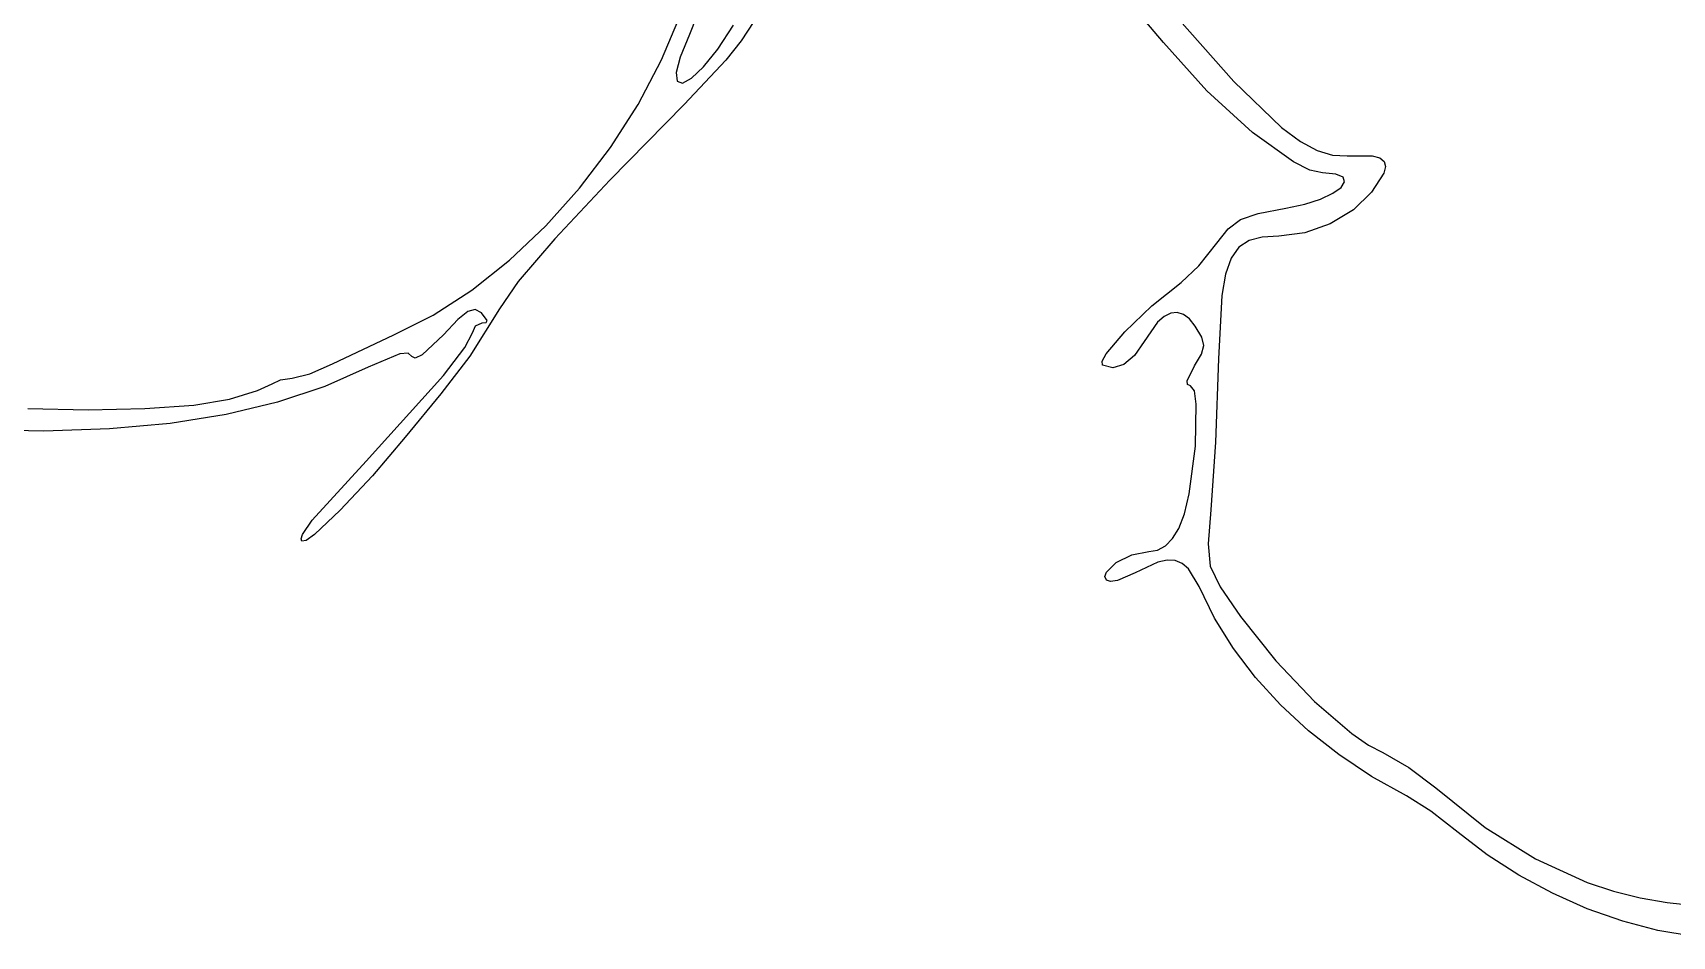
# Model space of a CAD drawing. Extents: x 56 to 1033, y 17 to 979.
# Drawn here: x 395.6 to 518, y 756.1 to 823.6 of the extents above; entities that cross this region are included whole.
import ezdxf

# ---------------------------------------------------------------- set-up
doc = ezdxf.new("R2010")
doc.units = 0

msp = doc.modelspace()

# ---------------------------------------------------------------- linework, layer by layer
at = {"layer": 'Layer 1'}
for p, q in [((446.385091, 827.909772), (444.61365, 823.46115)), ((442.51877, 821.56762), (444.548561, 826.342827)), ((480.40484, 825.40202), (485.239618, 819.940858)), ((444.61365, 823.46115), (443.906948, 821.768937)), ((446.726972, 822.362291), (447.9088, 824.15447)), ((449.415489, 824.430436), (448.459619, 822.982826)), ((479.98064, 822.86532), (478.583644, 824.49797)), ((445.665508, 821.03644), (446.726972, 822.362291)), ((448.459619, 822.982826), (447.316967, 821.538899)), ((483.22035, 819.250321), (479.98064, 822.86532)), ((440.776365, 818.230281), (442.51877, 821.56762)), ((443.906948, 821.768937), (443.619462, 820.605936)), ((447.316967, 821.538899), (444.21969, 818.23921)), ((444.774216, 820.187399), (445.665508, 821.03644)), ((443.619462, 820.605936), (443.701384, 819.961666)), ((443.701384, 819.961666), (444.102905, 819.825648)), ((444.102905, 819.825648), (444.774216, 820.187399)), ((485.239618, 819.940858), (488.783031, 816.519851)), ((486.628747, 816.131255), (483.22035, 819.250321)), ((444.21969, 818.23921), (438.681065, 812.583884)), ((438.726948, 815.01897), (440.776365, 818.230281)), ((489.678267, 813.941792), (486.628747, 816.131255)), ((488.783031, 816.519851), (490.203037, 815.464579)), ((436.416264, 811.980727), (438.726948, 815.01897)), ((490.203037, 815.464579), (491.459274, 814.787554)), ((490.903582, 813.331183), (489.678267, 813.941792)), ((491.459274, 814.787554), (492.604767, 814.444844)), ((492.604767, 814.444844), (493.69254, 814.39252)), ((493.69254, 814.39252), (495.561915, 814.384664)), ((495.561915, 814.384664), (496.128906, 814.23324)), ((496.128906, 814.23324), (496.45813, 813.972442)), ((496.555109, 813.593992), (496.425365, 813.089607)), ((496.45813, 813.972442), (496.555109, 813.593992)), ((438.681065, 812.583884), (434.572649, 808.192318)), ((491.84134, 813.1156), (490.903582, 813.331183)), ((492.848605, 813.028638), (491.84134, 813.1156)), ((493.389997, 812.793935), (492.848605, 813.028638)), ((493.237272, 812.038415), (493.506044, 812.450768)), ((493.506044, 812.450768), (493.389997, 812.793935)), ((496.425365, 813.089607), (495.5078, 811.66991)), ((433.89006, 809.162587), (436.416264, 811.980727)), ((490.527327, 810.779002), (491.707386, 811.163255)), ((491.707386, 811.163255), (492.624211, 811.596152)), ((492.624211, 811.596152), (493.237272, 812.038415)), ((495.5078, 811.66991), (494.15498, 810.36353)), ((485.729509, 809.640566), (487.063244, 810.097305)), ((487.063244, 810.097305), (489.12456, 810.48267)), ((489.12456, 810.48267), (490.527327, 810.779002)), ((494.15498, 810.36353), (492.437873, 809.3285)), ((431.194083, 806.61159), (433.89006, 809.162587)), ((483.96873, 807.86514), (484.804342, 808.950497)), ((484.804342, 808.950497), (485.729509, 809.640566)), ((492.437873, 809.3285), (490.530291, 808.647125)), ((434.572649, 808.192318), (431.839753, 805.003897)), ((482.628889, 806.174143), (483.96873, 807.86514)), ((485.604245, 807.562673), (485.031333, 806.749936)), ((486.37128, 808.068843), (485.604245, 807.562673)), ((487.36202, 808.328503), (486.37128, 808.068843)), ((488.60605, 808.40171), (487.36202, 808.328503)), ((490.530291, 808.647125), (488.60605, 808.40171)), ((428.374078, 804.374771), (431.194083, 806.61159)), ((485.031333, 806.749936), (484.622958, 805.570576)), ((481.30212, 804.93184), (482.628889, 806.174143)), ((484.622958, 805.570576), (484.349537, 803.964534)), ((425.475791, 802.499169), (428.374078, 804.374771)), ((431.839753, 805.003897), (430.42769, 802.95801)), ((479.12817, 803.195617), (481.30212, 804.93184)), ((484.349537, 803.964534), (484.08922, 799.23218)), ((428.072815, 802.78329), (427.316408, 802.176384)), ((428.628102, 802.923239), (428.072815, 802.78329)), ((430.42769, 802.95801), (428.222949, 799.432066)), ((429.09318, 802.65938), (428.628102, 802.923239)), ((429.524297, 802.086784), (429.09318, 802.65938)), ((477.104999, 801.250775), (479.12817, 803.195617)), ((480.523066, 802.643031), (480.030433, 802.399037)), ((481.006985, 802.694586), (480.523066, 802.643031)), ((481.477302, 802.552221), (481.006985, 802.694586)), ((422.54497, 801.03182), (425.475791, 802.499169)), ((427.316408, 802.176384), (426.24797, 801.03937)), ((428.42284, 801.18666), (428.639677, 801.706715)), ((428.639677, 801.706715), (429.14288, 801.92302)), ((429.14288, 801.92302), (429.434643, 801.96142)), ((429.434643, 801.96142), (429.524297, 802.086784)), ((479.533972, 801.964081), (478.54912, 800.5272)), ((480.030433, 802.399037), (479.533972, 801.964081)), ((481.92913, 802.214459), (481.477302, 802.552221)), ((482.35758, 801.67982), (481.92913, 802.214459)), ((482.845556, 800.854144), (482.35758, 801.67982)), ((417.96167, 798.85143), (422.54497, 801.03182)), ((426.24797, 801.03937), (424.662156, 799.53127)), ((427.855747, 800.070875), (428.42284, 801.18666)), ((475.713993, 799.603758), (477.104999, 801.250775)), ((478.54912, 800.5272), (477.830224, 799.483126)), ((482.825155, 799.587808), (483.002547, 800.227256)), ((483.002547, 800.227256), (482.845556, 800.854144)), ((422.996322, 799.607943), (420.63112, 798.60868)), ((423.608247, 799.652165), (422.996322, 799.607943)), ((423.89649, 799.40665), (423.608247, 799.652165)), ((424.154411, 799.280472), (423.89649, 799.40665)), ((424.662156, 799.53127), (424.154411, 799.280472)), ((428.222949, 799.432066), (426.06302, 796.6213)), ((426.259424, 797.99984), (427.855747, 800.070875)), ((475.405986, 799.050198), (475.713993, 799.603758)), ((475.43654, 798.76101), (475.405986, 799.050198)), ((477.830224, 799.483126), (477.024619, 798.813941)), ((482.30998, 798.72445), (482.825155, 799.587808)), ((484.08922, 799.23218), (483.856268, 793.018174)), ((414.093344, 797.675249), (414.96719, 797.799)), ((414.96719, 797.799), (416.284906, 798.10815)), ((416.284906, 798.10815), (417.96167, 798.85143)), ((420.63112, 798.60868), (417.398701, 797.173057)), ((420.48337, 791.60086), (426.259424, 797.99984)), ((476.20312, 798.559838), (475.43654, 798.76101)), ((477.024619, 798.813941), (476.20312, 798.559838)), ((481.75291, 797.603593), (482.30998, 798.72445)), ((410.293, 796.22556), (412.372768, 796.865504)), ((412.372768, 796.865504), (413.48385, 797.37773)), ((413.48385, 797.37773), (414.093344, 797.675249)), ((417.398701, 797.173057), (413.870572, 795.997092)), ((426.06302, 796.6213), (423.40881, 793.39689)), ((481.775118, 797.310533), (481.75291, 797.603593)), ((482.00083, 797.2104), (481.775118, 797.310533)), ((482.289015, 796.844182), (482.00083, 797.2104)), ((482.436279, 795.859764), (482.289015, 796.844182)), ((395.238965, 795.523414), (399.734639, 795.437449)), ((399.734639, 795.437449), (403.976793, 795.517227)), ((403.976793, 795.517227), (407.61353, 795.775603)), ((407.61353, 795.775603), (410.29295, 796.22543)), ((413.870572, 795.997092), (410.028044, 795.078479)), ((410.29295, 796.22543), (410.293, 796.22556)), ((482.363599, 792.721755), (482.436279, 795.859764)), ((405.852425, 794.414913), (401.325024, 794.004085)), ((410.028044, 795.078479), (405.852425, 794.414913)), ((396.42715, 793.843692), (391.140112, 793.931425)), ((401.325024, 794.004085), (396.42715, 793.843692)), ((423.40881, 793.39689), (420.96508, 790.510186)), ((483.856268, 793.018174), (483.5123, 787.95028)), ((416.468701, 787.181165), (420.48337, 791.60086)), ((481.893889, 789.167218), (482.363599, 792.721755)), ((420.96508, 790.510186), (418.541734, 787.925674)), ((481.544867, 787.662141), (481.893889, 789.167218)), ((418.541734, 787.925674), (416.621523, 786.130159)), ((483.5123, 787.95028), (483.309072, 785.434462)), ((415.731236, 786.111414), (416.468701, 787.181165)), ((481.13825, 786.567), (481.544867, 787.662141)), ((415.629719, 785.7988), (415.731236, 786.111414)), ((415.6872, 785.61045), (415.629719, 785.7988)), ((416.000954, 785.680403), (415.6872, 785.61045)), ((416.621523, 786.130159), (416.000954, 785.680403)), ((480.131457, 785.273902), (480.664093, 785.813985)), ((480.664093, 785.813985), (481.13825, 786.567)), ((476.467461, 784.017514), (477.63373, 784.597934)), ((477.63373, 784.597934), (478.90004, 784.83969)), ((478.90004, 784.83969), (479.542665, 784.948541)), ((479.542665, 784.948541), (480.131457, 785.273902)), ((483.309072, 785.434462), (483.472541, 783.76746)), ((475.613244, 782.987177), (475.724712, 783.315705)), ((475.724712, 783.315705), (476.467461, 784.017514)), ((477.88069, 783.2507), (476.55038, 782.67934)), ((479.573064, 784.055574), (477.88069, 783.2507)), ((480.258827, 784.200261), (479.573064, 784.055574)), ((480.856245, 784.16911), (480.258827, 784.200261)), ((481.379268, 783.959118), (480.856245, 784.16911)), ((481.841849, 783.567281), (481.379268, 783.959118)), ((482.64149, 782.22606), (481.841849, 783.567281)), ((483.472541, 783.76746), (484.210797, 782.203718)), ((475.72896, 782.70978), (475.613244, 782.987177)), ((476.040755, 782.610463), (475.72896, 782.70978)), ((476.55038, 782.67934), (476.040755, 782.610463)), ((483.802897, 779.878782), (482.64149, 782.22606)), ((484.210797, 782.203718), (485.73193, 779.99768)), ((485.21396, 777.615218), (483.802897, 779.878782)), ((485.73193, 779.99768), (488.36742, 776.680394)), ((486.860381, 775.449798), (485.21396, 777.615218)), ((488.36742, 776.680394), (491.255383, 773.650696)), ((488.72786, 773.396955), (486.860381, 775.449798)), ((490.802099, 771.471119), (488.72786, 773.396955)), ((491.255383, 773.650696), (494.036444, 771.252665)), ((493.0688, 769.68672), (490.802099, 771.471119)), ((494.036444, 771.252665), (495.274582, 770.39805)), ((495.513663, 768.05819), (493.0688, 769.68672)), ((495.274582, 770.39805), (496.35123, 769.83038)), ((496.35123, 769.83038), (498.304973, 768.727823)), ((498.304973, 768.727823), (500.31507, 767.19979)), ((498.12239, 766.59996), (495.513663, 768.05819)), ((500.31507, 767.19979), (503.99088, 764.250422)), ((499.936194, 765.450583), (498.12239, 766.59996)), ((501.98372, 763.86565), (499.936194, 765.450583)), ((504.13746, 762.19445), (501.98372, 763.86565)), ((503.99088, 764.250422), (507.748463, 761.900473)), ((506.496543, 760.67527), (504.13746, 762.19445)), ((507.748463, 761.900473), (511.600173, 760.14729)), ((509.005938, 759.329935), (506.496543, 760.67527)), ((511.600173, 760.14729), (513.565185, 759.493655)), ((511.610615, 758.180269), (509.005938, 759.329935)), ((513.565185, 759.493655), (515.558361, 758.988216)), ((515.558361, 758.988216), (517.581246, 758.630641)), ((517.581246, 758.630641), (519.635382, 758.420597)), ((514.255542, 757.248094), (511.610615, 758.180269)), ((516.885689, 756.555235), (514.255542, 757.248094)), ((519.446026, 756.123516), (516.885689, 756.555235))]:
    msp.add_line(p, q, dxfattribs=at)

doc.saveas('drawing.dxf')
